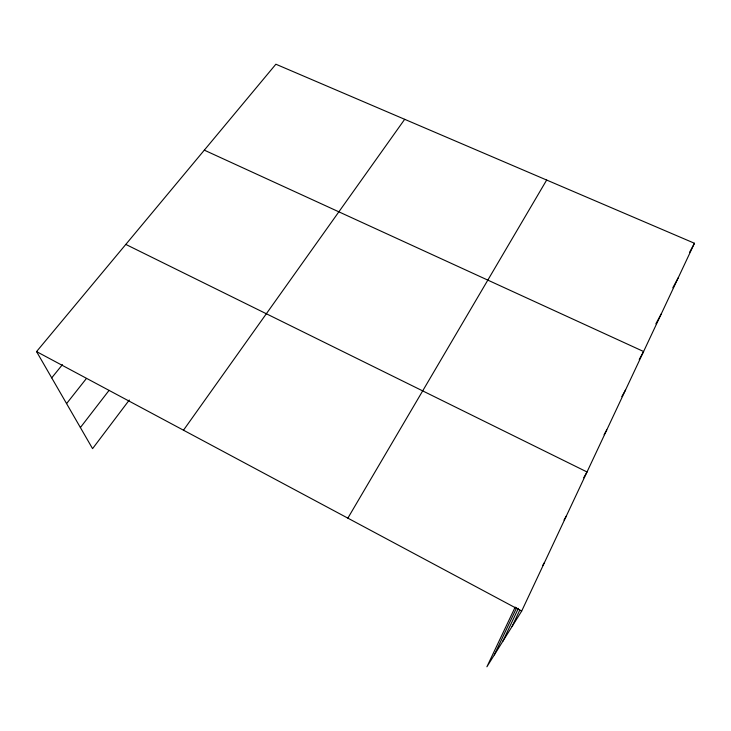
<?xml version="1.0" encoding="UTF-8"?>
<svg xmlns="http://www.w3.org/2000/svg" width="731" height="731" viewBox="0 0 731 731"><rect width="100%" height="100%" fill="white"/><g stroke="black" fill="none" stroke-linecap="round" stroke-linejoin="round"><path stroke-width="1.1" d="M515.2 607.077L486.901 666.782L521.66 611.125L694.45 243.259L275.879 64.218L36.55 351.593L92.572 448.642L129.296 400.021M502.827 641.279L518.37 608.338M512.084 626.458L519.869 609.928M494.311 654.903L516.662 607.68M689.607 252.277L694.45 243.259M672.822 287.786L678.249 277.753M655.862 323.806L661.317 313.8M639.232 359.46L643.6 351.52L204.314 150.157M621.789 396.686L625.599 389.833M604.062 434.735L606.767 429.938M583.676 477.809L587.02 471.97L125.814 244.419M564.012 519.988L566.306 516.077M347.855 518.142L546.66 180.045M542.786 565.328L544.54 562.404M183.49 430.203L404.682 119.317M80.392 427.544L109.102 390.336M66.567 403.603L86.34 378.585M51.709 377.863L62.427 364.65M36.55 351.593L521.66 611.125"/></g></svg>
